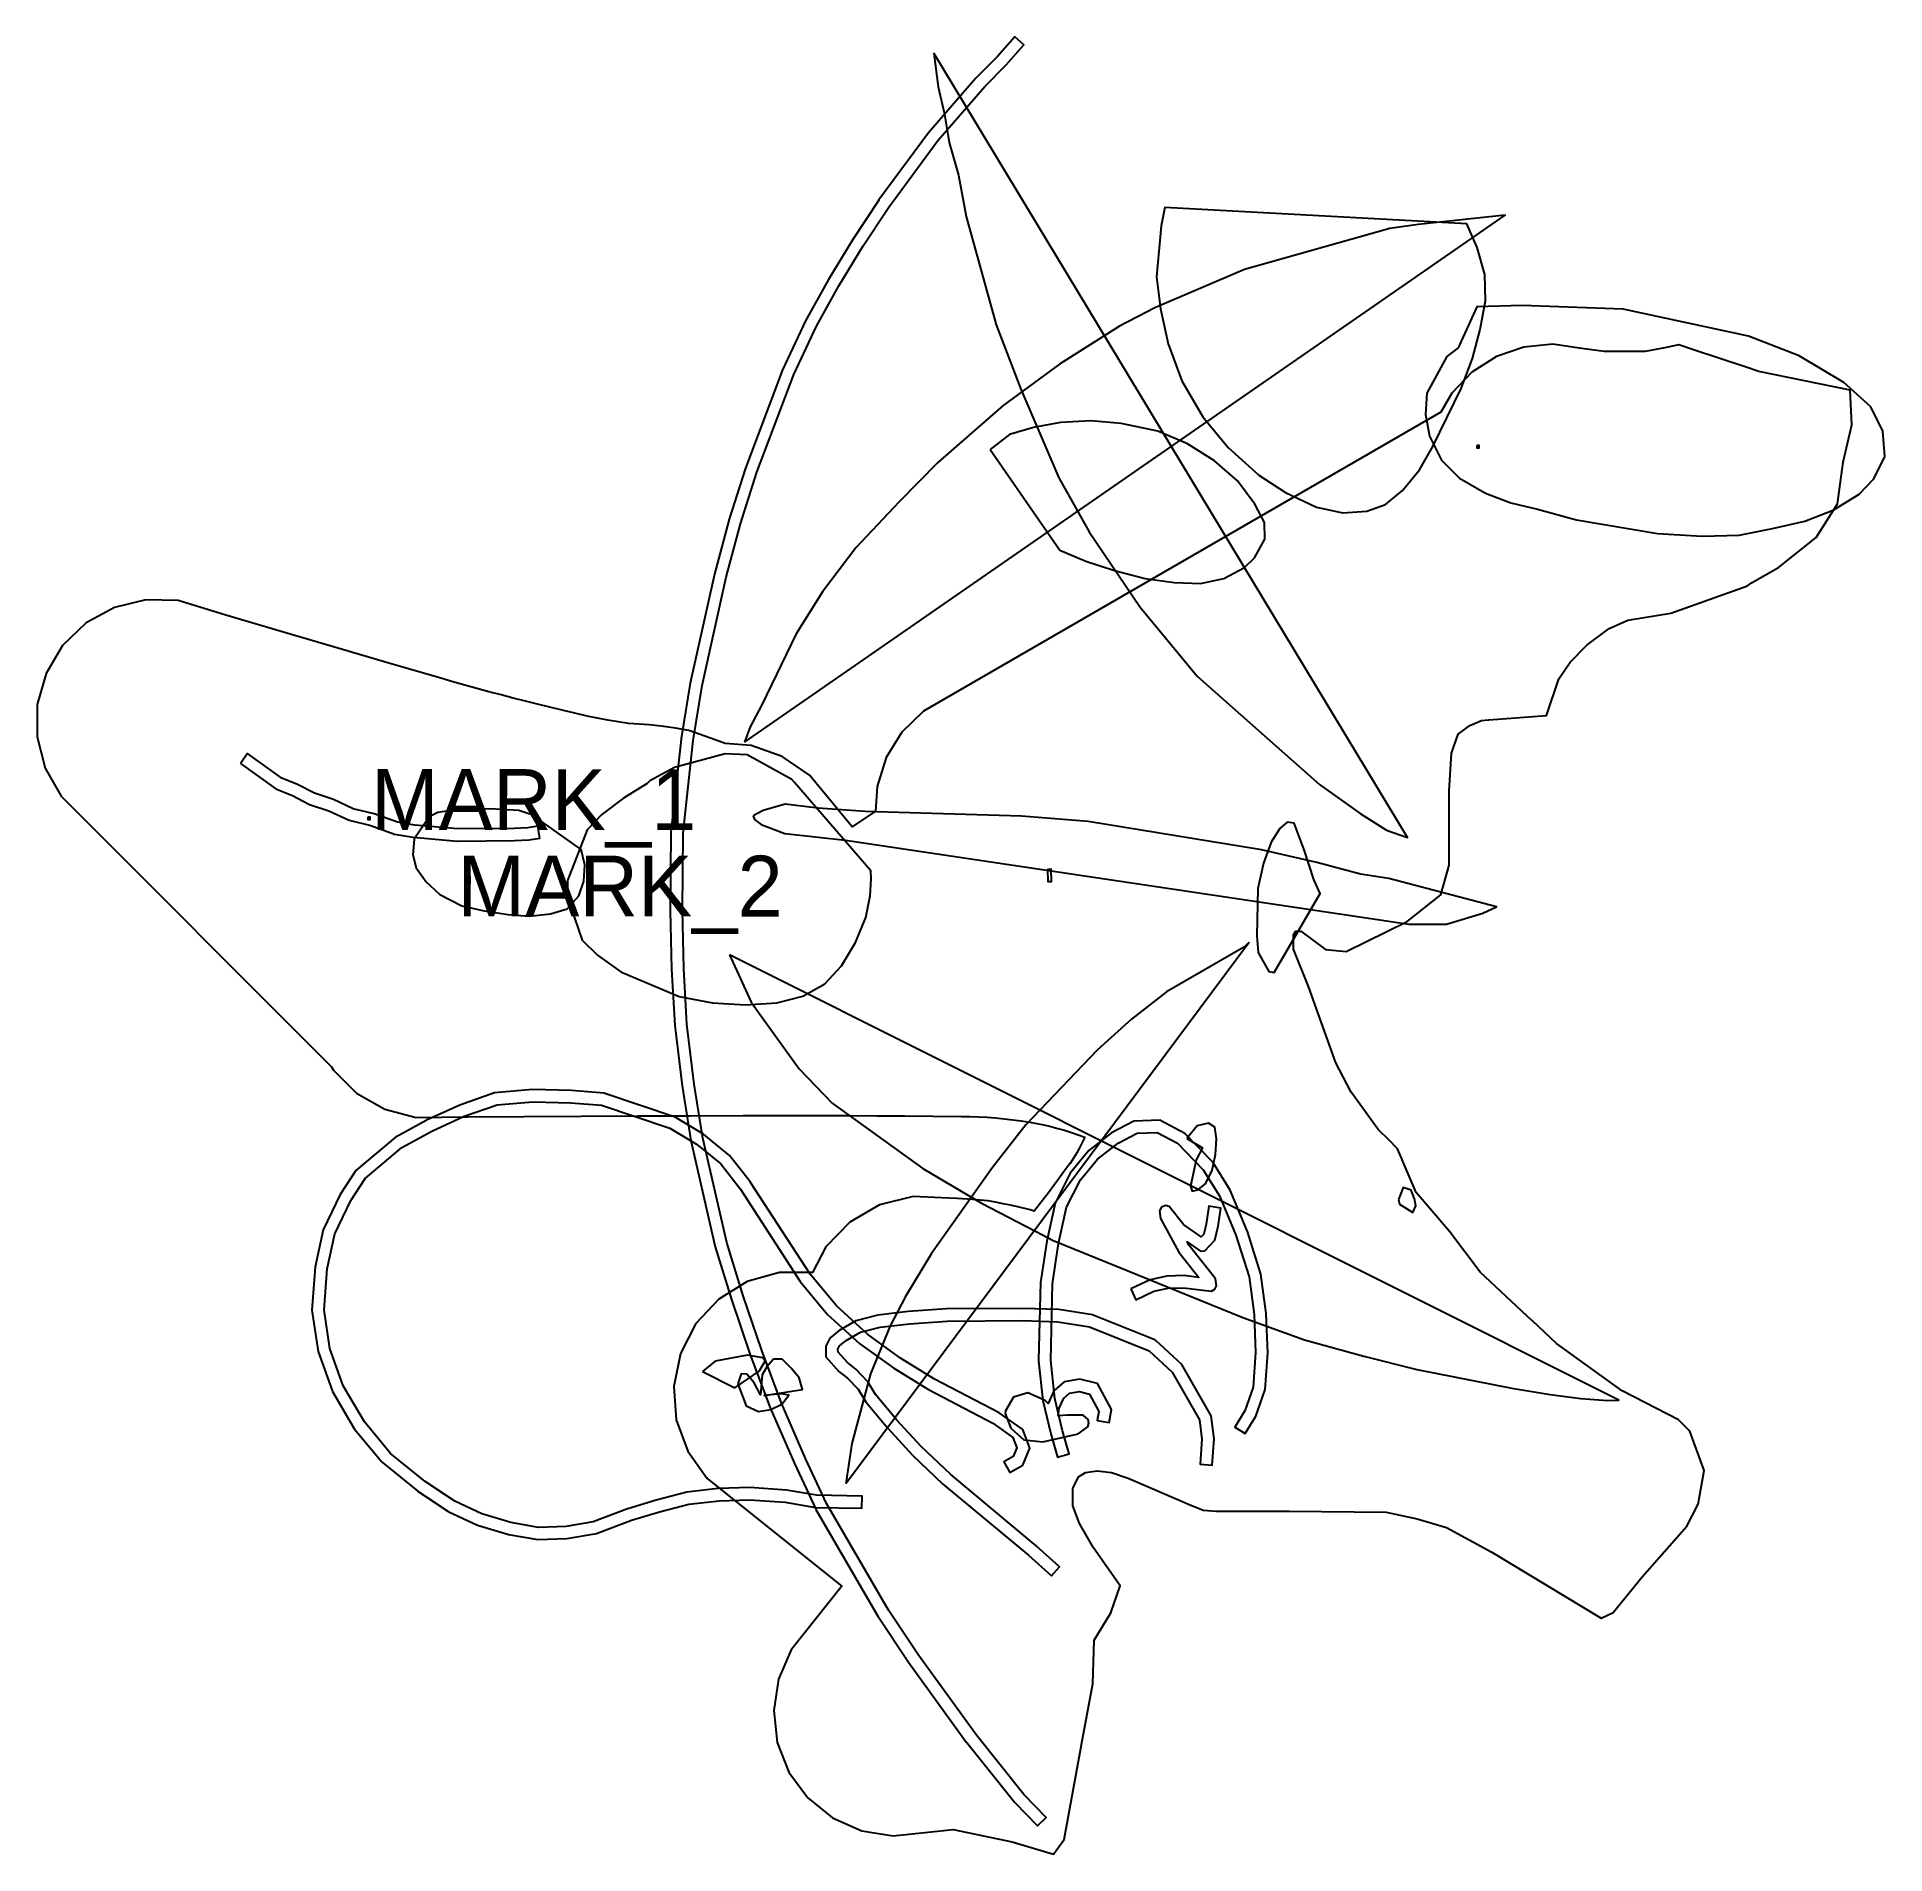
# Model space of a CAD drawing. Extents: x -2044 to -524, y 724 to 2218.
import ezdxf
from ezdxf.enums import TextEntityAlignment as Align

# ---------------------------------------------------------------- set-up
doc = ezdxf.new("R2010")
doc.units = 0

msp = doc.modelspace()

# ---------------------------------------------------------------- linework, layer by layer
at = {"layer": '1', "color": 7}
msp.add_lwpolyline([(-797.5, 1965.1), (-821.3, 1962.8), (-843.9, 1955), (-864, 1942.1), (-880.5, 1924.8), (-889.5, 1909.1), (-1314.9, 1663.5), (-1332.7, 1646.2), (-1345.7, 1625.2), (-1353.2, 1601.6), (-1354.5, 1581.3), (-1373.7, 1568.3), (-1408.8, 1610.7), (-1431.1, 1626.2), (-1456.6, 1635.2), (-1478.1, 1636.7), (-1486.2, 1639.7), (-1507.9, 1647.5), (-1519, 1649.4), (-1524.8, 1650.3), (-1530.7, 1651.1), (-1535.7, 1651.6), (-1540.7, 1652.1), (-1544.9, 1652.4), (-1549.1, 1652.7), (-1553.3, 1653), (-1557.5, 1653.2), (-1566, 1654.6), (-1574.5, 1656.1), (-1583, 1657.7), (-1591.5, 1659.4), (-1601.7, 1661.7), (-1612, 1664.1), (-1622.2, 1666.6), (-1632.4, 1669.2), (-1642.4, 1671.7), (-1652.4, 1674.2), (-1662.4, 1676.7), (-1672.4, 1679.3), (-1682.3, 1682), (-1692.2, 1684.7), (-1702.1, 1687.5), (-1712, 1690.4), (-1754.8, 1702.8), (-1797.5, 1715.4), (-1843.1, 1728.9), (-1888.6, 1742.4), (-1927.9, 1754.3), (-1954.5, 1755), (-1980.4, 1748.7), (-2003.7, 1735.9), (-2022.9, 1717.4), (-2036.6, 1694.5), (-2043.8, 1668.9), (-2044, 1642.3), (-2037.3, 1616.5), (-2024.1, 1593.4), (-1801.7, 1371), (-1800.1, 1368.2), (-1781.3, 1349.4), (-1758.1, 1336.1), (-1732.3, 1329.3), (-1690.1, 1329.8), (-1643.3, 1330.2), (-1596.6, 1330.5), (-1549.8, 1330.7), (-1506.6, 1330.8), (-1463.3, 1330.9), (-1420, 1330.9), (-1376.7, 1330.9), (-1353.5, 1330.8), (-1330.3, 1330.7), (-1307.1, 1330.5), (-1284, 1330.2), (-1276.9, 1330.1), (-1269.8, 1329.9), (-1262.7, 1329.5), (-1255.7, 1329), (-1248.6, 1328.3), (-1241.6, 1327.5), (-1234.6, 1326.5), (-1227.6, 1325.4), (-1221.8, 1324.4), (-1216, 1323.2), (-1210.3, 1321.9), (-1204.6, 1320.4), (-1198.9, 1318.8), (-1193.3, 1317.1), (-1187.7, 1315.2), (-1182.2, 1313.2), (-1184.4, 1308.8), (-1186.6, 1304.5), (-1189, 1300.2), (-1191.5, 1295.9), (-1192.9, 1293.7), (-1194.4, 1291.6), (-1196, 1289.5), (-1197.7, 1287.5), (-1201.2, 1282.4), (-1204.9, 1277.4), (-1208.5, 1272.4), (-1212.2, 1267.4), (-1215.1, 1263.6), (-1218.1, 1259.8), (-1221.1, 1256.1), (-1224.1, 1252.4), (-1227.4, 1253.4), (-1230.6, 1254.3), (-1234, 1255.1), (-1237.3, 1255.9), (-1243.4, 1257.2), (-1249.5, 1258.4), (-1255.7, 1259.6), (-1261.9, 1260.8), (-1274.6, 1261.8), (-1287.3, 1262.7), (-1300.1, 1263.4), (-1323.6, 1264.3), (-1351.1, 1257.5), (-1375.6, 1243.3), (-1395.2, 1223), (-1406.2, 1202), (-1433.3, 1202), (-1459.9, 1194.5), (-1483.4, 1180.1), (-1502.2, 1159.9), (-1514.8, 1135.4), (-1520.3, 1108.3), (-1518.3, 1080.8), (-1508.8, 1054.9), (-1492.8, 1032.5), (-1382.1, 944), (-1423.7, 891.7), (-1434.2, 867.6), (-1438.1, 841.7), (-1435.2, 815.6), (-1425.7, 791.1), (-1410.1, 770), (-1389.7, 753.5), (-1365.7, 742.9), (-1339.8, 738.8), (-1290.7, 744), (-1290.6, 744), (-1290.6, 744), (-1290.6, 744), (-1290.6, 744), (-1242.2, 733.8), (-1208.2, 723.8), (-1208.2, 723.8), (-1199.3, 735.6), (-1185, 813.7), (-1185, 813.7), (-1185, 813.7), (-1185, 813.7), (-1185, 813.8), (-1175.8, 863.8), (-1174.6, 899.5), (-1174.6, 899.6), (-1174.6, 899.6), (-1174.6, 899.6), (-1174.6, 899.6), (-1160.9, 922), (-1153.3, 944.3), (-1153.3, 944.3), (-1175.1, 975.5), (-1175.1, 975.5), (-1175.1, 975.5), (-1175.1, 975.5), (-1186.7, 995.4), (-1192.2, 1010), (-1192.2, 1024.2), (-1187.4, 1033.9), (-1181.9, 1037.5), (-1172.2, 1038.9), (-1160.4, 1037.5), (-1146.8, 1032.9), (-1093.1, 1009.9), (-1093, 1009.9), (-1093, 1009.9), (-1093, 1009.9), (-1093, 1009.8), (-1084.9, 1006.4), (-1074.4, 1005.8), (-1073.3, 1005.8), (-1073.2, 1005.8), (-1073.2, 1005.8), (-1073.3, 1005.8), (-1073.2, 1005.8), (-1013.6, 1005.8), (-934.6, 1004.8), (-909.1, 999.3), (-909.1, 999.3), (-909.1, 999.3), (-909.1, 999.3), (-885, 992.2), (-847.5, 972.1), (-757.8, 917.8), (-757.8, 917.8), (-747.8, 922.4), (-724, 951.8), (-687.2, 993.4), (-677.8, 1011.5), (-673, 1039.1), (-684.9, 1071.4), (-694.1, 1080.7), (-740.4, 1104.7), (-794.4, 1143.6), (-814.3, 1162.1), (-814.3, 1162.1), (-814.3, 1162.1), (-814.3, 1162.1), (-814.4, 1162.2), (-857.3, 1202.2), (-882.4, 1235.6), (-909.9, 1267.8), (-921.3, 1294.6), (-921.3, 1294.7), (-921.3, 1294.7), (-921.3, 1294.7), (-921.3, 1294.7), (-925.1, 1303.7), (-932, 1310.6), (-932, 1310.6), (-932, 1310.6), (-932, 1310.6), (-932.1, 1310.7), (-941, 1319.6), (-963.2, 1350.1), (-975.9, 1374.3), (-998.3, 1437.1), (-1010.6, 1467.8), (-1010.6, 1479.5), (-1008.7, 1482.4), (-1008.3, 1482.6), (-1004.7, 1482.6), (-1004.7, 1482.6), (-1004.7, 1482.6), (-1004.7, 1482.6), (-1004.7, 1482.6), (-984.4, 1467.4), (-967.4, 1465.8), (-917.3, 1490.5), (-889.5, 1512.3), (-882.6, 1536.9), (-882.6, 1567.2), (-882.6, 1567.2), (-882.6, 1567.2), (-882.6, 1567.2), (-882.6, 1567.3), (-882.6, 1597.6), (-880.9, 1628.8), (-875.2, 1644.4), (-865.8, 1651.5), (-856, 1655.7), (-850.3, 1656.2), (-850.2, 1656.2), (-850.2, 1656.2), (-850.2, 1656.2), (-850.2, 1656.2), (-802.7, 1659.8), (-802.7, 1659.8), (-792.9, 1689.2), (-792.4, 1690), (-792.4, 1690), (-792.4, 1690), (-792.4, 1690), (-792.4, 1690.1), (-783.2, 1703.8), (-769.5, 1717.6), (-751.1, 1731.3), (-735.8, 1738.3), (-700.3, 1744), (-637.5, 1766.5), (-634.1, 1768.9), (-634.1, 1768.9), (-634.1, 1768.9), (-634, 1768.9), (-611.8, 1781.6), (-580.8, 1806.3), (-563.4, 1834), (-558.6, 1868.2), (-551.5, 1898.8), (-553, 1927.2), (-553, 1927.2), (-628, 1942.7), (-639.3, 1946.5), (-639.3, 1946.5), (-639.3, 1946.4), (-639.3, 1946.4), (-639.4, 1946.5), (-680.9, 1960.3), (-680.9, 1960.3), (-680.9, 1960.3), (-680.9, 1960.3), (-680.9, 1960.3), (-693.7, 1964.6), (-706.8, 1961.9), (-706.8, 1961.9), (-706.8, 1961.9), (-706.8, 1961.9), (-706.9, 1961.9), (-721.5, 1959), (-755.3, 1959), (-773.5, 1961.6), (-773.8, 1961.7)], close=True, dxfattribs=at)
at = {"layer": '51', "color": 7}
for points in [[(-1523.2, 1499.4), (-1523.2, 1499.4), (-1522.1, 1451.4), (-1522.1, 1451.3), (-1522.1, 1451.2), (-1519.6, 1405.1), (-1513.5, 1355.3), (-1506.2, 1310.3), (-1486.6, 1224.1), (-1486.5, 1223.9), (-1486.5, 1223.7), (-1472.9, 1179.6), (-1457.4, 1134.3), (-1441, 1090.7), (-1421.2, 1045), (-1421.2, 1045), (-1403.6, 1007.4), (-1403.5, 1007.2), (-1403.4, 1007), (-1352.5, 919.3), (-1352.4, 919.1), (-1327.3, 881.6), (-1327.2, 881.5), (-1327.2, 881.5), (-1279.5, 815.6), (-1279.4, 815.5), (-1279.4, 815.4), (-1239.9, 766.1), (-1221.2, 746.9), (-1214.1, 753.9), (-1232.4, 772.7), (-1271.5, 821.6), (-1319, 887.3), (-1343.9, 924.4), (-1394.7, 1011.9), (-1412.1, 1049.1), (-1431.7, 1094.5), (-1448, 1137.7), (-1463.4, 1182.7), (-1476.8, 1226.5), (-1496.4, 1312.3), (-1503.6, 1356.8), (-1509.6, 1406), (-1512.1, 1451.7), (-1513.2, 1499.5), (-1512.7, 1563.2), (-1504.4, 1639.3), (-1497, 1684.5), (-1477.2, 1773.7), (-1465.4, 1817.4), (-1452, 1859.8), (-1421.6, 1940.2), (-1403, 1979.8), (-1384.5, 2013.2), (-1364.6, 2045.9), (-1343.6, 2077.9), (-1303.1, 2132.7), (-1264.6, 2176.9), (-1246.9, 2194.7), (-1232.5, 2211.1), (-1239.9, 2217.7), (-1254.2, 2201.6), (-1271.9, 2183.7), (-1310.9, 2139), (-1351.7, 2083.7), (-1351.8, 2083.6), (-1373, 2051.3), (-1373, 2051.2), (-1373.1, 2051.2), (-1393.2, 2018.2), (-1411.9, 1984.3), (-1430.9, 1944.1), (-1461.5, 1863.1), (-1475, 1820.3), (-1475, 1820.2), (-1475, 1820.1), (-1486.9, 1776.1), (-1506.8, 1686.5), (-1506.8, 1686.3), (-1514.2, 1640.8), (-1514.3, 1640.6), (-1514.3, 1640.5), (-1522.7, 1563.8), (-1523.2, 1499.5)], [(-1306.4, 2204.3), (-1302.8, 2176.7), (-1297.7, 2154.2), (-1294, 2130.9), (-1286.3, 2104.2), (-1279.8, 2070.2), (-1255.2, 1981.1), (-1235, 1928.1), (-1203.7, 1855.3), (-1178.8, 1810.8), (-1136.7, 1748.8), (-1089.8, 1692.2), (-989.3, 1603), (-955.9, 1579.2), (-934.3, 1565.5), (-917.1, 1559.5)], [(-1462.2, 1638), (-836.7, 2071.2), (-908.2, 2063.5), (-931.5, 2060.1), (-1051, 2026.6), (-1124.7, 1994.9), (-1153.8, 1979.9), (-1203.2, 1948.7), (-1249.6, 1914.8), (-1303.3, 1867.9), (-1335.1, 1835.6), (-1370.7, 1797.7), (-1398, 1761.4), (-1419.7, 1727), (-1448.2, 1668), (-1457.6, 1650.4)], [(-1876.7, 1620.4), (-1847.5, 1599.5), (-1834, 1594.1), (-1819.8, 1586.6), (-1804, 1581.4), (-1787.3, 1573.7), (-1769.6, 1569.5), (-1750.1, 1562.3), (-1734.7, 1559.7), (-1698.6, 1556.6), (-1698.4, 1556.6), (-1698.2, 1556.6), (-1651.4, 1557), (-1639.2, 1557.5), (-1630.5, 1559), (-1632.1, 1568.9), (-1640.3, 1567.5), (-1651.7, 1567), (-1698, 1566.6), (-1733.4, 1569.7), (-1747.5, 1572.1), (-1766.8, 1579.1), (-1784, 1583.2), (-1800.3, 1590.7), (-1815.8, 1595.9), (-1829.8, 1603.2), (-1842.6, 1608.3), (-1870.9, 1628.5)], [(-1735, 1545.4), (-1732.1, 1534.5), (-1724, 1523.1), (-1712.7, 1512.6), (-1694.6, 1503.4), (-1676.4, 1499.2), (-1656.6, 1496.3), (-1638.9, 1494.9), (-1621.8, 1496.8), (-1607.9, 1500.8), (-1598.4, 1511.6), (-1594.2, 1523.7), (-1593.6, 1537.1), (-1596.5, 1549.6), (-1638.7, 1579.5), (-1638.7, 1578.7), (-1647.8, 1581.7), (-1671.6, 1583.2), (-1703.3, 1581.8), (-1714.5, 1580.1), (-1721.5, 1576.4), (-1733.8, 1558.3)], [(-1474.5, 1463.1), (-1456.8, 1424.2), (-1417.3, 1369.4), (-1390.2, 1341.2), (-1315.5, 1287.3), (-1267.4, 1259), (-1216.6, 1232.5), (-1208.9, 1228.6), (-1052.4, 1164.9), (-1001.6, 1146.6), (-953, 1133.1), (-909.2, 1122.2), (-831.3, 1106.7), (-799.7, 1101.5), (-774.3, 1098.4), (-752.3, 1096.6), (-743.2, 1097)], [(-1378.9, 1028.3), (-1047.4, 1473.1), (-1051, 1469.7), (-1115.2, 1432.6), (-1144, 1410.2), (-1172.3, 1384.7), (-1230.7, 1323.4), (-1258.3, 1288.1), (-1308.5, 1217.4), (-1329.8, 1182.3), (-1342.4, 1158), (-1358.7, 1118.6), (-1373.9, 1061.4)], [(-1818, 1170.8), (-1812.9, 1136.9), (-1801.3, 1104.8), (-1801.1, 1104.4), (-1800.9, 1104), (-1782.8, 1073.2), (-1760.5, 1046.3), (-1760.2, 1045.9), (-1759.8, 1045.6), (-1730.8, 1022.1), (-1730.7, 1021.9), (-1730.5, 1021.8), (-1705.4, 1005.2), (-1681.7, 994.2), (-1657, 986.7), (-1656.7, 986.7), (-1656.4, 986.6), (-1632.2, 982.3), (-1608.2, 983.1), (-1583.9, 987.3), (-1555.2, 998.2), (-1532, 1005.1), (-1507.9, 1011.5), (-1483.1, 1014.2), (-1458, 1015), (-1428.7, 1013), (-1403.9, 1008.8), (-1365.7, 1008.1), (-1365.5, 1018.1), (-1403, 1018.8), (-1427.6, 1022.9), (-1457.8, 1025), (-1483.8, 1024.2), (-1509.7, 1021.4), (-1534.7, 1014.7), (-1558.2, 1007.7), (-1558.4, 1007.7), (-1558.5, 1007.6), (-1586.6, 997), (-1609.2, 993.1), (-1631.5, 992.3), (-1654.4, 996.4), (-1678.2, 1003.5), (-1700.5, 1013.9), (-1724.7, 1030), (-1753.2, 1053.1), (-1774.6, 1079), (-1792.1, 1108.7), (-1803.2, 1139.3), (-1807.9, 1171.2), (-1805.4, 1205), (-1799, 1233.8), (-1785.8, 1261.2), (-1774.2, 1279.1), (-1743.9, 1304.8), (-1719.4, 1318.1), (-1692.6, 1330.3), (-1665.7, 1339.8), (-1636.2, 1342.3), (-1604.9, 1341.5), (-1579.8, 1339.5), (-1523.5, 1320.5), (-1501.7, 1307.3), (-1481.7, 1291.2), (-1465.5, 1270.3), (-1416.4, 1194.5), (-1393.8, 1167.4), (-1367.3, 1143.3), (-1339.3, 1123.3), (-1311, 1105.6), (-1257.9, 1077.9), (-1241.6, 1066.3), (-1238.3, 1057.7), (-1241.3, 1050.5), (-1248.9, 1046.3), (-1244, 1037.6), (-1233.4, 1043.4), (-1227.5, 1057.6), (-1233.3, 1072.7), (-1252.7, 1086.4), (-1306, 1114.3), (-1333.8, 1131.6), (-1361, 1151.1), (-1386.6, 1174.4), (-1408.3, 1200.5), (-1457.2, 1275.9), (-1457.3, 1276.1), (-1474.6, 1298.2), (-1496, 1315.5), (-1519.2, 1329.6), (-1577.1, 1349.2), (-1577.7, 1349.4), (-1604.4, 1351.5), (-1636.5, 1352.3), (-1667.8, 1349.6), (-1696.4, 1339.6), (-1723.7, 1327.1), (-1723.9, 1327.1), (-1724.1, 1327), (-1749.6, 1313), (-1781.8, 1285.8), (-1794.6, 1266.1), (-1808.6, 1237.1), (-1815.3, 1206.5)], [(-1467.8, 1110.3), (-1460.7, 1092.2), (-1450.8, 1087.7), (-1440.5, 1089.3), (-1431.6, 1093.7), (-1425.7, 1101.1), (-1432.4, 1102.2), (-1446, 1100.8), (-1414.5, 1105.8), (-1417.2, 1115.4), (-1423.8, 1123.2), (-1431.3, 1130.6), (-1438.4, 1130.6), (-1443.9, 1124.3), (-1447.6, 1117.8), (-1449.1, 1101.4), (-1454.2, 1111.1), (-1460.2, 1118.2), (-1464.9, 1118.5)]]:
    msp.add_lwpolyline(points, close=True, dxfattribs=at)
at = {"layer": '52', "color": 7}
for points in [[(-1123.4, 2020.4), (-1120, 1994.1), (-1113.8, 1965.3), (-1102.5, 1935), (-1085.3, 1905.5), (-1064.4, 1880.2), (-1039.2, 1857.4), (-1017.3, 1843.2), (-991.7, 1831.1), (-970.1, 1826.6), (-950.5, 1827.9), (-935.1, 1833.4), (-921, 1844.8), (-907.1, 1861.8), (-896.1, 1881.1), (-872.7, 1928.8), (-863.5, 1953.3), (-857.1, 1977.1), (-852.8, 2000.7), (-853.4, 2022.4), (-859.7, 2044.6), (-868.3, 2064.1), (-1116.4, 2077.4), (-1119.6, 2062.4)], [(-902.2, 1907.4), (-898.8, 1889.4), (-889, 1869.8), (-874.1, 1855.1), (-852.9, 1842.6), (-832.1, 1834.6), (-810.1, 1829.6), (-778, 1820.7), (-711.5, 1809.6), (-674.7, 1807.3), (-644.1, 1808.1), (-616.7, 1813.7), (-590.3, 1819.6), (-566.5, 1828.8), (-545.4, 1841.9), (-533.4, 1854.4), (-524.3, 1872.7), (-526.2, 1893.5), (-536, 1913.5), (-558.2, 1933.6), (-594.9, 1955.5), (-636.5, 1971.7), (-739.5, 1994), (-822.6, 1996.9), (-859.9, 1995.8), (-875.4, 1962.1), (-884.7, 1954.9), (-901, 1924.9)], [(-1260.3, 1878.5), (-1202.8, 1795.8), (-1181.5, 1786.8), (-1157.8, 1779.1), (-1132.8, 1772.6), (-1108.8, 1769.1), (-1087.1, 1768.4), (-1068.1, 1772.5), (-1050.9, 1781.4), (-1042.8, 1789.6), (-1034.2, 1804.7), (-1034.6, 1818.4), (-1042.5, 1833.7), (-1056.8, 1852.8), (-1075.7, 1869.1), (-1097.8, 1883.1), (-1122.4, 1893.7), (-1152.3, 1899.9), (-1177.3, 1902), (-1202.2, 1900.7), (-1224.5, 1896.5), (-1244.3, 1891)], [(-860, 1881.9), (-860, 1879.9), (-858, 1879.9), (-858, 1881.9)], [(-1607.8, 1510.2), (-1595.6, 1475), (-1583, 1462.7), (-1564, 1449), (-1516, 1428.7), (-1488.6, 1423.5), (-1461.3, 1421.9), (-1435.7, 1423.6), (-1414.2, 1429.2), (-1396.2, 1439.1), (-1382.3, 1454.1), (-1370.9, 1473.2), (-1362.3, 1493.7), (-1358.9, 1511.6), (-1357.9, 1525.5), (-1358.3, 1532.1), (-1421.1, 1604.7), (-1423.2, 1607.1), (-1460, 1627.5), (-1478, 1628.3), (-1519.7, 1617.1), (-1540.1, 1606.1), (-1542.2, 1604), (-1561.8, 1591.8), (-1579.5, 1578.4), (-1591.7, 1565.9), (-1607.7, 1524.3)], [(-1772, 1576.2), (-1772, 1574.2), (-1770, 1574.2), (-1770, 1576.2)], [(-1040.8, 1478.8), (-1039.8, 1464.9), (-1031, 1449.5), (-1026.7, 1448.6), (-988.9, 1513.4), (-994.1, 1525), (-1001.9, 1549.5), (-1010.2, 1571.4), (-1015.9, 1572.1), (-1021.9, 1566.9), (-1029, 1555.7), (-1035.3, 1538.5), (-1040, 1517.5)], [(-1212.9, 1533.3), (-1212.7, 1523.3), (-1209.7, 1523.4), (-1209.9, 1533.4)], [(-1220.4, 1129.1), (-1216.8, 1096.7), (-1210.4, 1069.3), (-1204.9, 1050), (-1195.3, 1052.7), (-1200.7, 1071.8), (-1206.9, 1098.4), (-1210.4, 1129.6), (-1209, 1192.7), (-1203.9, 1225.8), (-1197.3, 1255.6), (-1186, 1278.1), (-1172, 1295.1), (-1155, 1308.3), (-1139.3, 1316.4), (-1122.9, 1317), (-1106.1, 1308.1), (-1085.1, 1286.4), (-1071.7, 1265), (-1058.1, 1232.5), (-1047.3, 1198.3), (-1043.1, 1167.4), (-1042, 1136.1), (-1043.9, 1107.7), (-1050.7, 1088.2), (-1059, 1074.8), (-1050.5, 1069.5), (-1041.6, 1083.8), (-1034, 1105.7), (-1031.9, 1135.9), (-1033.1, 1168.2), (-1037.5, 1200.4), (-1048.6, 1235.7), (-1048.7, 1235.9), (-1048.8, 1236.1), (-1062.8, 1269.6), (-1077.1, 1292.7), (-1100.1, 1316.2), (-1120.6, 1327.1), (-1141.9, 1326.4), (-1160.4, 1316.7), (-1179.1, 1302.3), (-1194.4, 1283.5), (-1206.8, 1259), (-1213.7, 1227.6), (-1218.9, 1193.6), (-1220.4, 1129.5)], [(-1098.5, 1312.1), (-1085.6, 1304.3), (-1090.7, 1294.4), (-1095.5, 1272.9), (-1094, 1268.9), (-1089.4, 1269.8), (-1083.1, 1274.8), (-1077.7, 1286.1), (-1074.8, 1299), (-1073.9, 1311.9), (-1075.4, 1321.4), (-1080.5, 1324.8), (-1089.8, 1322.5)], [(-1144.6, 1188.6), (-1140.4, 1179.5), (-1125.5, 1186.5), (-1113.8, 1189), (-1101.2, 1189.3), (-1078.2, 1186.6), (-1075.4, 1188.1), (-1074, 1190.9), (-1074.8, 1196.7), (-1075.7, 1197.8), (-1096.6, 1224.2), (-1098.2, 1227.2), (-1087.3, 1219.5), (-1083.6, 1219.8), (-1075.3, 1228.6), (-1072.7, 1239.9), (-1070.5, 1254.9), (-1080.4, 1256.3), (-1082.5, 1241.7), (-1084.4, 1233.5), (-1086.6, 1231.2), (-1101.1, 1241.4), (-1112.9, 1256.1), (-1116.1, 1256.9), (-1119.2, 1255.6), (-1120.9, 1252.6), (-1120, 1246.3), (-1105, 1218.6), (-1088.5, 1197.9), (-1100.7, 1199.3), (-1115, 1198.9), (-1128.6, 1196)], [(-1395.4, 1141.2), (-1395.2, 1132.6), (-1384.5, 1120.5), (-1377.4, 1115.1), (-1368.8, 1105.9), (-1362.5, 1095.6), (-1344.6, 1074.1), (-1344.5, 1074), (-1344.4, 1073.9), (-1324, 1051.8), (-1299.3, 1028.2), (-1228.6, 969.5), (-1209.8, 952.4), (-1203.1, 959.8), (-1222, 977), (-1222.1, 977.1), (-1222.2, 977.1), (-1292.6, 1035.7), (-1316.9, 1058.8), (-1337, 1080.5), (-1354.4, 1101.5), (-1360.9, 1112), (-1370.6, 1122.5), (-1377.6, 1127.9), (-1385.2, 1136.4), (-1385.3, 1139), (-1384, 1141.5), (-1378.6, 1146), (-1366.9, 1152.8), (-1350.7, 1156.9), (-1326.6, 1159.7), (-1295.6, 1161.9), (-1233.4, 1162.4), (-1204.6, 1161.4), (-1178.6, 1157.3), (-1129.3, 1137.5), (-1110.5, 1120), (-1088, 1080.8), (-1086, 1065), (-1087.5, 1044.2), (-1077.5, 1043.5), (-1076, 1065.2), (-1078.4, 1084.1), (-1102.6, 1126.2), (-1123.8, 1146.1), (-1124.7, 1146.5), (-1175.4, 1166.8), (-1175.9, 1167), (-1203.6, 1171.4), (-1233.3, 1172.4), (-1296, 1171.9), (-1327.5, 1169.7), (-1352.5, 1166.8), (-1370.7, 1162.1), (-1384.3, 1154.2), (-1392, 1147.8)], [(-1496.6, 1120.4), (-1470.2, 1107.1), (-1450.2, 1120.8), (-1445.3, 1128.9), (-1447.2, 1131.8), (-1459.6, 1133.8), (-1486.4, 1129.1)], [(-1247.8, 1086), (-1243.1, 1074), (-1232.6, 1064.3), (-1216.8, 1062.6), (-1188.8, 1069), (-1187.8, 1069.2), (-1179.9, 1075.1), (-1178.9, 1078), (-1179.7, 1081), (-1183.8, 1084.6), (-1196.6, 1084.6), (-1204.3, 1084), (-1203.4, 1090.4), (-1199.6, 1098.5), (-1194.8, 1102.7), (-1186.7, 1104.1), (-1178.6, 1102), (-1170.9, 1087.6), (-1172.1, 1080.3), (-1162.3, 1078.6), (-1160.4, 1089.3), (-1171.8, 1110.6), (-1186.3, 1114.3), (-1199.3, 1112.1), (-1207.7, 1104.6), (-1212.6, 1094.2), (-1214.9, 1096.7), (-1229.2, 1102.9), (-1241.1, 1099.5), (-1247.6, 1088.2)]]:
    msp.add_lwpolyline(points, close=True, dxfattribs=at)
at = {"layer": '53', "color": 7}
msp.add_lwpolyline([(-1455.1, 1577.3), (-1454, 1574.4), (-1448.5, 1570.2), (-1429.1, 1562.8), (-1379, 1557.3), (-915.8, 1488.3), (-885, 1488.4), (-854.9, 1497.4), (-843.8, 1502.4), (-932.3, 1525.7), (-955.5, 1529.5), (-991.6, 1538.9), (-1037, 1549.4), (-1179.7, 1572.6), (-1234.4, 1577.2), (-1363, 1580.9), (-1401.6, 1583.6), (-1428.7, 1586.9), (-1446.9, 1581.6)], close=True, dxfattribs=at)
at = {"layer": '54', "color": 7}
msp.add_lwpolyline([(-924.3, 1261.8), (-923.6, 1258.2), (-912.6, 1251.2), (-910, 1256.8), (-911.1, 1262.5), (-914, 1269.7), (-920.6, 1271.8)], close=True, dxfattribs=at)

# ---------------------------------------------------------------- texts
at = {"layer": '72', "color": 3}
for s, p in [('MARK_1', (-1769.4, 1550.8)), ('MARK_2', (-1698.3, 1479.7))]:
    msp.add_text(s, height=50, rotation=359.9664, dxfattribs=at).set_placement(p, align=Align.BOTTOM_LEFT)

doc.saveas('drawing.dxf')
